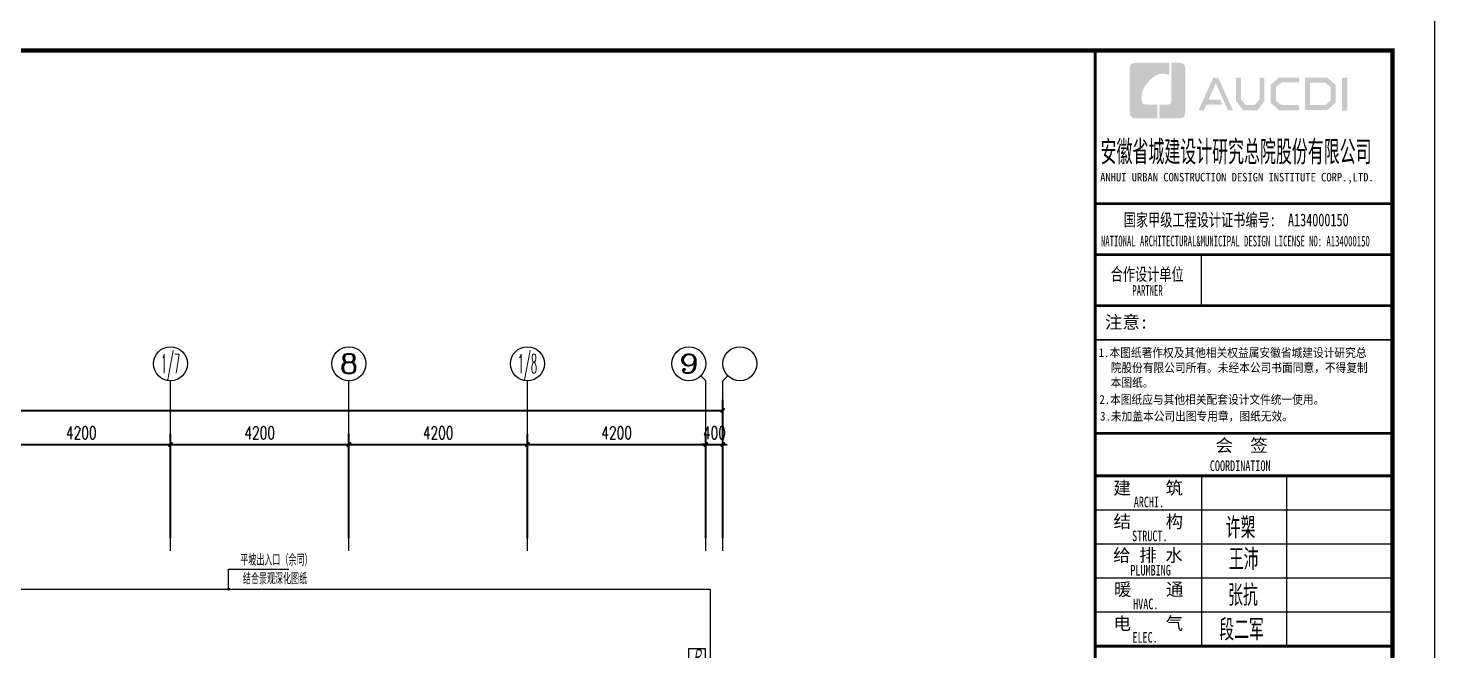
# Model space of a CAD drawing. Extents: x -24105 to 1725648, y 165513 to 982828.
# Drawn here: x 176527 to 209633, y 388001 to 402638 of the extents above; entities that cross this region are included whole.
import ezdxf
from ezdxf.enums import TextEntityAlignment as Align

# ---------------------------------------------------------------- set-up
doc = ezdxf.new("R2010")
doc.units = 0
doc.header["$LTSCALE"] = 1000
doc.header["$MEASUREMENT"] = 0
doc.layers.get('Defpoints').update_dxf_attribs({"color": 8})
for name, color, linetype in [('!!DIM-动力', 7, 'Continuous'), ('A-EQPM-MECH', 8, 'Continuous'), ('AXIS', 8, 'Continuous'), ('AXIS_TEXT', 8, 'Continuous'), ('C-AXIS(轴号)', 8, 'Continuous'), ('C-AXIS-T(字)', 8, 'Continuous'), ('DIM-照明', 3, 'Continuous'), ('DIM_LEAD', 8, 'Continuous'), ('PUB_TEXT', 8, 'Continuous'), ('图框', 140, 'Continuous'), ('图签文字', 147, 'Continuous')]:
    doc.layers.add(name, color=color, linetype=linetype)
doc.layers.add('WALL', color=8, linetype='Continuous', lineweight=40)
doc.styles.add('_TCH_AXIS', font='COMPLEX', dxfattribs={"bigfont": 'GBCBIG'})
doc.styles.add('_TCH_DIM', font='SIMPLEX.shx', dxfattribs={"width": 0.7, "bigfont": 'GBCBIG.shx'})
doc.styles.add('_TCH_DIM_T3', font='SIMPLEX', dxfattribs={"width": 0.705882, "bigfont": 'GBCBIG'})
doc.styles.add('COMPLEX', font='COMPLEX')
doc.styles.add('HT', font='simhei.ttf')
doc.styles.add('HZTXT', font='gbeitc.shx', dxfattribs={"width": 0.8, "height": 400, "bigfont": 'hztxt.shx'})
doc.styles.add('建筑图签-1', font='simhei.ttf', dxfattribs={"width": 0.7})
doc.styles.add('建筑图签-2', font='TXT.shx', dxfattribs={"width": 0.5, "bigfont": 'HZTXT.shx'})
doc.dimstyles.new('_TCH_ARCH&&100', dxfattribs={"dimtxt": 297.5, "dimasz": 100, "dimexe": 250, "dimexo": 300, "dimgap": 126.25, "dimtad": 1, "dimdec": 0, "dimzin": 0, "dimdsep": 46, "dimtxsty": '_TCH_DIM_T3', "dimblk": 'ARCHTICK', "dimcen": 0.09, "dimclrt": 7, "dimazin": 2, "dimtfac": 1, "dimtdec": 0, "dimtix": 1, "dimtmove": 2, "dimatfit": 3, "dimfxl": 1, "dimtolj": 1, "dimtzin": 0, "dimarcsym": 0})

# ---------------------------------------------------------------- blocks, each defined once
blk = doc.blocks.new('院标1')
h = blk.add_hatch(color=150)
h.dxf.hatch_style = 1
h.set_gradient(color1=(33, 113, 253), color2=(33, 113, 253), tint=1, name='INVCURVED')
edge = h.paths.add_edge_path()
edge.add_spline(control_points=[(116373, 648379), (116379, 648379), (116382, 648379), (116391, 648379), (116391, 648379), (116391, 648379), (116616, 648379), (116616, 648379), (116616, 648379), (116616, 648379), (116616, 648054), (116616, 648054), (116616, 648054), (116616, 648054), (116108, 648054), (116108, 648054), (116108, 648054), (116028, 648054), (115963, 648111), (115963, 648199), (115963, 648199), (115963, 648199), (115963, 649215), (115963, 649215), (115963, 649215), (115963, 649295), (116018, 649360), (116108, 649360), (116108, 649360), (116108, 649360), (116897, 649360), (116897, 649360), (116897, 649360), (116897, 649360), (116897, 649080), (116897, 649080), (116897, 649080), (116897, 649080), (116566, 649140), (116356, 648859), (116356, 648859), (116245, 648719), (116240, 648545), (116247, 648466), (116247, 648466), (116254, 648386), (116247, 648466), (116247, 648466), (116247, 648466), (116247, 648466), (116258, 648374), (116373, 648379)], knot_values=[0, 0, 0, 0, 0.071429, 0.071429, 0.071429, 0.107143, 0.142857, 0.142857, 0.142857, 0.178571, 0.214286, 0.214286, 0.214286, 0.25, 0.285714, 0.285714, 0.285714, 0.321429, 0.357143, 0.357143, 0.357143, 0.392857, 0.428571, 0.428571, 0.428571, 0.464286, 0.5, 0.5, 0.5, 0.535714, 0.571429, 0.571429, 0.571429, 0.607143, 0.642857, 0.642857, 0.642857, 0.678571, 0.714286, 0.714286, 0.714286, 0.75, 0.785714, 0.785714, 0.785714, 0.821429, 0.857143, 0.857143, 0.857143, 0.928571, 1, 1, 1, 1], degree=3, periodic=0)
h = blk.add_hatch(color=150)
h.dxf.hatch_style = 1
h.set_gradient(color1=(33, 113, 253), color2=(33, 113, 253), tint=1, name='INVCURVED')
edge = h.paths.add_edge_path()
edge.add_spline(control_points=[(117268, 649215), (117268, 649215), (117268, 648199), (117268, 648199), (117268, 648199), (117268, 648114), (117212, 648054), (117123, 648054), (117123, 648054), (117123, 648054), (116663, 648054), (116663, 648054), (116663, 648054), (116663, 648054), (116663, 648379), (116663, 648379), (116663, 648379), (116663, 648379), (116865, 648379), (116865, 648379), (116865, 648379), (116907, 648379), (116941, 648413), (116941, 648455), (116941, 648455), (116941, 648455), (116941, 649360), (116941, 649360), (116941, 649360), (116941, 649360), (117123, 649360), (117123, 649360), (117123, 649360), (117204, 649360), (117268, 649306), (117268, 649215)], knot_values=[0, 0, 0, 0, 0.1, 0.1, 0.1, 0.15, 0.2, 0.2, 0.2, 0.25, 0.3, 0.3, 0.3, 0.35, 0.4, 0.4, 0.4, 0.45, 0.5, 0.5, 0.5, 0.55, 0.6, 0.6, 0.6, 0.65, 0.7, 0.7, 0.7, 0.75, 0.8, 0.8, 0.8, 0.9, 1, 1, 1, 1], degree=3, periodic=0)
blk = doc.blocks.new('tq123')
at = {"layer": '图框'}
h = blk.add_hatch(color=256, dxfattribs=at)
h.paths.add_polyline_path([(-1187, 56758), (-1061, 56758), (-1061, 55988), (-1187, 55988)])
h.paths.add_polyline_path([(-1939, 56642), (-1939, 56116), (-1579, 56116), (-1455, 56223), (-1455, 56541), (-1575, 56642)], flags=16)
h.paths.add_polyline_path([(-2057, 56760), (-2057, 55998), (-1535, 55998), (-1337, 56168), (-1337, 56596), (-1532, 56760)])
h.paths.add_polyline_path([(-2200, 56764), (-2200, 56648), (-2607, 56648), (-2740, 56537), (-2740, 56218), (-2607, 56115), (-2198, 56115), (-2198, 55993), (-2662, 55993), (-2864, 56168), (-2864, 56596), (-2666, 56764)])
h.paths.add_polyline_path([(-3683, 56762), (-3563, 56762), (-3563, 56251), (-3449, 56120), (-3238, 56120), (-3124, 56251), (-3124, 56762), (-3010, 56762), (-3010, 56214), (-3174, 55997), (-3512, 55997), (-3683, 56216)])
h.paths.add_polyline_path([(-4215, 56760), (-4098, 56760), (-3756, 55996), (-3872, 55996), (-4153, 56630), (-4328, 56242), (-4057, 56242), (-3996, 56127), (-4377, 56127), (-4436, 55994), (-4559, 55994)])
for p, q in [((-6995, 53800), (5, 53800)), ((-6995, 53800), (5, 53800)), ((-6995, 52600), (5, 52600))]:
    blk.add_line(p, q, dxfattribs=at)
for points, const_width in [([(-6995, 0), (-6995, 57400)], 70), ([(-6995, 53800), (5, 53800)], 60), ([(-6995, 52600), (5, 52600)], 60), ([(-6995, 52600), (5, 52600)], 60), ([(-4495, 52600), (-4495, 51400)], 35), ([(-6995, 51400), (5, 51400)], 60), ([(-6995, 51400), (5, 51400)], 60), ([(-6995, 50599), (5, 50599)], 35), ([(-6987, 48400), (13, 48400)], 60), ([(-6987, 47400), (13, 47400)], 70), ([(-6987, 47400), (13, 47400)], 70), ([(-4487, 47400), (-4487, 43400)], 35), ([(-2487, 47400), (-2487, 43400)], 35), ([(-6987, 46600), (13, 46600)], 35), ([(-6987, 45800), (13, 45800)], 35), ([(-6987, 45000), (13, 45000)], 35), ([(-6987, 44200), (13, 44200)], 35), ([(-6987, 43400), (13, 43400)], 70)]:
    blk.add_lwpolyline(points, dxfattribs=dict(at, const_width=const_width))
blk.add_blockref('院标1', (-122144, -592249))
for s, height, style, width, p in [('ANHUI URBAN CONSTRUCTION DESIGN INSTITUTE CORP.,LTD.', 200, '建筑图签-1', 0.91, (-6877, 54322)), ('NATIONAL ARCHITECTURAL&MUNICIPAL DESIGN LICENSE NO: A134000150', 250, '建筑图签-1', 0.6, (-6858, 52795)), ('PARTNER', 250, '建筑图签-1', 0.6, (-6120, 51634)), ('1.本图纸著作权及其他相关权益属安徽省城建设计研究总', 210, 'HT', 0.88, (-6909, 50193)), ('院股份有限公司所有。未经本公司书面同意，不得复制', 210, 'HT', 0.88, (-6630, 49839)), ('本图纸。', 210, 'HT', 0.88, (-6630, 49489)), (' 2.本图纸应与其他相关配套设计文件统一使用。 ', 210, 'HT', 0.88, (-7020, 49092)), ('3.未加盖本公司出图专用章，图纸无效。', 210, 'HT', 0.88, (-6877, 48698)), ('COORDINATION', 250, '建筑图签-1', 0.7, (-4295, 47513)), ('ARCHI.', 250, '建筑图签-1', 0.7, (-6086, 46662)), ('STRUCT.', 250, '建筑图签-1', 0.7, (-6125, 45865)), ('PLUMBING', 250, '建筑图签-1', 0.7, (-6166, 45058)), ('HVAC.', 250, '建筑图签-1', 0.7, (-6101, 44265)), ('ELEC.', 250, '建筑图签-1', 0.7, (-6117, 43480))]:
    blk.add_text(s, height=height, dxfattribs=dict(at, style=style, width=width)).set_placement(p)
at = {"layer": '图签文字', "color": 7, "style": '建筑图签-1'}
for s, height, width, p in [('安徽省城建设计研究总院股份有限公司', 500, 0.55, (-6867, 54777)), ('国家甲级工程设计证书编号:  A134000150', 300, 0.7, (-6323, 53267)), ('合作设计单位', 300, 0.7, (-6630, 51990))]:
    blk.add_text(s, height=height, dxfattribs=dict(at, width=width)).set_placement(p)
for s, p in [('注意:', (-6764, 50863)), ('会  签', (-4160, 47968)), ('建    筑', (-6565, 46967)), ('结    构', (-6561, 46179)), ('给 排 水', (-6570, 45385)), ('暖    通', (-6552, 44582)), ('电    气', (-6562, 43782))]:
    blk.add_text(s, height=300, dxfattribs=at).set_placement(p)
at = {"layer": '图签文字', "color": 1, "style": '建筑图签-2', "width": 0.7}
for s, p in [('许槊', (-3921, 45928)), ('王沛', (-3849, 45187)), ('张抗', (-3866, 44346)), ('段二军', (-4074, 43532))]:
    blk.add_text(s, height=500, dxfattribs=at).set_placement(p)
blk = doc.blocks.new('_ArchTick')
at = {"color": 0, "linetype": 'ByBlock', "const_width": 0.4}
blk.add_lwpolyline([(-0.5, -0.5), (0.5, 0.5)], dxfattribs=at)
blk = doc.blocks.new('*D78')
at = {"layer": 'AXIS', "color": 0, "lineweight": -2, "transparency": 16777216}
for p, q in [((1484208, 1159256), (1484208, 1162506)), ((1539308, 1159256), (1539308, 1162506)), ((1484208, 1162256), (1539308, 1162256))]:
    blk.add_line(p, q, dxfattribs=at)
at = {"layer": 'Defpoints', "color": 0, "transparency": 16777216}
for p in [(1539308, 1162256), (1484208, 1158956), (1539308, 1158956)]:
    blk.add_point(p, dxfattribs=at)
at = {"layer": 'AXIS', "color": 0, "lineweight": -2, "transparency": 16777216, "xscale": 100, "yscale": 100, "zscale": 100, "rotation": 180}
blk.add_blockref('_ArchTick', (1484208, 1162256), dxfattribs=at)
at = {"layer": 'AXIS', "color": 0, "lineweight": -2, "transparency": 16777216, "xscale": 100, "yscale": 100, "zscale": 100}
blk.add_blockref('_ArchTick', (1539308, 1162256), dxfattribs=at)
at = {"layer": 'AXIS', "color": 7, "transparency": 16777216, "insert": (1511758, 1162531), "char_height": 297.5, "attachment_point": 5, "style": '_TCH_DIM_T3'}
blk.add_mtext('\\A1;55100', dxfattribs=at)
blk = doc.blocks.new('*D77')
at = {"layer": 'AXIS', "color": 0, "lineweight": -2, "transparency": 16777216}
for p, q in [((1538908, 1159256), (1538908, 1161706)), ((1539308, 1159256), (1539308, 1161706)), ((1538908, 1161456), (1538808, 1161456)), ((1538908, 1161456), (1539308, 1161456)), ((1539308, 1161456), (1539408, 1161456))]:
    blk.add_line(p, q, dxfattribs=at)
at = {"layer": 'Defpoints', "color": 0, "transparency": 16777216}
for p in [(1539308, 1161456), (1538908, 1158956), (1539308, 1158956)]:
    blk.add_point(p, dxfattribs=at)
at = {"layer": 'AXIS', "color": 0, "lineweight": -2, "transparency": 16777216, "xscale": 100, "yscale": 100, "zscale": 100}
blk.add_blockref('_ArchTick', (1538908, 1161456), dxfattribs=at)
at = {"layer": 'AXIS', "color": 0, "lineweight": -2, "transparency": 16777216, "xscale": 100, "yscale": 100, "zscale": 100, "rotation": 180}
blk.add_blockref('_ArchTick', (1539308, 1161456), dxfattribs=at)
at = {"layer": 'AXIS', "color": 7, "transparency": 16777216, "insert": (1539108, 1161731), "char_height": 297.5, "attachment_point": 5, "style": '_TCH_DIM_T3'}
blk.add_mtext('\\A1;400', dxfattribs=at)
blk = doc.blocks.new('*D76')
at = {"layer": 'AXIS', "color": 0, "lineweight": -2, "transparency": 16777216}
for p, q in [((1534708, 1159256), (1534708, 1161706)), ((1538908, 1159256), (1538908, 1161706)), ((1534708, 1161456), (1538908, 1161456))]:
    blk.add_line(p, q, dxfattribs=at)
at = {"layer": 'Defpoints', "color": 0, "transparency": 16777216}
for p in [(1538908, 1161456), (1534708, 1158956), (1538908, 1158956)]:
    blk.add_point(p, dxfattribs=at)
at = {"layer": 'AXIS', "color": 0, "lineweight": -2, "transparency": 16777216, "xscale": 100, "yscale": 100, "zscale": 100, "rotation": 180}
blk.add_blockref('_ArchTick', (1534708, 1161456), dxfattribs=at)
at = {"layer": 'AXIS', "color": 0, "lineweight": -2, "transparency": 16777216, "xscale": 100, "yscale": 100, "zscale": 100}
blk.add_blockref('_ArchTick', (1538908, 1161456), dxfattribs=at)
at = {"layer": 'AXIS', "color": 7, "transparency": 16777216, "insert": (1536808, 1161731), "char_height": 297.5, "attachment_point": 5, "style": '_TCH_DIM_T3'}
blk.add_mtext('\\A1;4200', dxfattribs=at)
blk = doc.blocks.new('*D75')
at = {"layer": 'AXIS', "color": 0, "lineweight": -2, "transparency": 16777216}
for p, q in [((1530508, 1159256), (1530508, 1161706)), ((1534708, 1159256), (1534708, 1161706)), ((1530508, 1161456), (1534708, 1161456))]:
    blk.add_line(p, q, dxfattribs=at)
at = {"layer": 'Defpoints', "color": 0, "transparency": 16777216}
for p in [(1534708, 1161456), (1530508, 1158956), (1534708, 1158956)]:
    blk.add_point(p, dxfattribs=at)
at = {"layer": 'AXIS', "color": 0, "lineweight": -2, "transparency": 16777216, "xscale": 100, "yscale": 100, "zscale": 100, "rotation": 180}
blk.add_blockref('_ArchTick', (1530508, 1161456), dxfattribs=at)
at = {"layer": 'AXIS', "color": 0, "lineweight": -2, "transparency": 16777216, "xscale": 100, "yscale": 100, "zscale": 100}
blk.add_blockref('_ArchTick', (1534708, 1161456), dxfattribs=at)
at = {"layer": 'AXIS', "color": 7, "transparency": 16777216, "insert": (1532608, 1161731), "char_height": 297.5, "attachment_point": 5, "style": '_TCH_DIM_T3'}
blk.add_mtext('\\A1;4200', dxfattribs=at)
blk = doc.blocks.new('*D74')
at = {"layer": 'AXIS', "color": 0, "lineweight": -2, "transparency": 16777216}
for p, q in [((1526308, 1159256), (1526308, 1161706)), ((1530508, 1159256), (1530508, 1161706)), ((1526308, 1161456), (1530508, 1161456))]:
    blk.add_line(p, q, dxfattribs=at)
at = {"layer": 'Defpoints', "color": 0, "transparency": 16777216}
for p in [(1530508, 1161456), (1526308, 1158956), (1530508, 1158956)]:
    blk.add_point(p, dxfattribs=at)
at = {"layer": 'AXIS', "color": 0, "lineweight": -2, "transparency": 16777216, "xscale": 100, "yscale": 100, "zscale": 100, "rotation": 180}
blk.add_blockref('_ArchTick', (1526308, 1161456), dxfattribs=at)
at = {"layer": 'AXIS', "color": 0, "lineweight": -2, "transparency": 16777216, "xscale": 100, "yscale": 100, "zscale": 100}
blk.add_blockref('_ArchTick', (1530508, 1161456), dxfattribs=at)
at = {"layer": 'AXIS', "color": 7, "transparency": 16777216, "insert": (1528408, 1161731), "char_height": 297.5, "attachment_point": 5, "style": '_TCH_DIM_T3'}
blk.add_mtext('\\A1;4200', dxfattribs=at)
blk = doc.blocks.new('*D73')
at = {"layer": 'AXIS', "color": 0, "lineweight": -2, "transparency": 16777216}
for p, q in [((1522108, 1159256), (1522108, 1161706)), ((1526308, 1159256), (1526308, 1161706)), ((1522108, 1161456), (1526308, 1161456))]:
    blk.add_line(p, q, dxfattribs=at)
at = {"layer": 'Defpoints', "color": 0, "transparency": 16777216}
for p in [(1526308, 1161456), (1522108, 1158956), (1526308, 1158956)]:
    blk.add_point(p, dxfattribs=at)
at = {"layer": 'AXIS', "color": 0, "lineweight": -2, "transparency": 16777216, "xscale": 100, "yscale": 100, "zscale": 100, "rotation": 180}
blk.add_blockref('_ArchTick', (1522108, 1161456), dxfattribs=at)
at = {"layer": 'AXIS', "color": 0, "lineweight": -2, "transparency": 16777216, "xscale": 100, "yscale": 100, "zscale": 100}
blk.add_blockref('_ArchTick', (1526308, 1161456), dxfattribs=at)
at = {"layer": 'AXIS', "color": 7, "transparency": 16777216, "insert": (1524208, 1161731), "char_height": 297.5, "attachment_point": 5, "style": '_TCH_DIM_T3'}
blk.add_mtext('\\A1;4200', dxfattribs=at)
blk = doc.blocks.new('_AXISO')
blk.add_circle((0, 0), 0.5)
at = {"layer": 'AXIS_TEXT', "style": 'COMPLEX', "width": 1.041667}
blk.add_attdef('A', text='', height=0.56, dxfattribs=at).set_placement((-0.25, -0.28), (0.25, -0.28), align=Align.FIT)
blk = doc.blocks.new('SDFSDFSA')
at = {"layer": '!!DIM-动力'}
blk.add_lwpolyline([(1949261, 552834), (1949647, 552803), (1949614, 552393), (1949228, 552424)], close=True, dxfattribs=at)
at = {"layer": 'DIM-照明', "style": 'HZTXT', "width": 0.7}
blk.add_text('R', height=350, rotation=355.0634, dxfattribs=at).set_placement((1949335, 552466, 960))
blk = doc.blocks.new('ASDASFDAHHH')
at = {"layer": 'A-EQPM-MECH', "color": 8}
blk.add_lwpolyline([(1484007.9, 1151756.1), (1484007.9, 1154556.1), (1502007.9, 1154556.1), (1502007.9, 1158056.1), (1539007.9, 1158056.1), (1539007.9, 1155256.1)], dxfattribs=at)
at = {"layer": 'C-AXIS(轴号)', "color": 8}
for p, q in [((1538790.8, 1163073.3), (1538907.9, 1162956.1)), ((1539425.1, 1163073.3), (1539307.9, 1162956.1)), ((1526307.9, 1158956.1), (1526307.9, 1162956.1)), ((1530507.9, 1158956.1), (1530507.9, 1162956.1)), ((1534707.9, 1158956.1), (1534707.9, 1162956.1)), ((1538907.9, 1158956.1), (1538907.9, 1162956.1)), ((1539307.9, 1158956.1), (1539307.9, 1162956.1))]:
    blk.add_line(p, q, dxfattribs=at)
at = {"layer": 'DIM_LEAD', "color": 8}
for p, q in [((1527677.5, 1158056.1), (1527677.5, 1158528.3)), ((1527677.5, 1158056.1), (1527677.5, 1158528.3)), ((1527677.5, 1158056.1), (1527677.5, 1158528.3)), ((1527677.5, 1158056.1), (1527677.5, 1158528.3)), ((1527677.5, 1158528.3), (1529090.4, 1158528.3))]:
    blk.add_line(p, q, dxfattribs=at)
at = {"layer": 'DIM_LEAD', "color": 8, "const_width": 32}
blk.add_lwpolyline([(1527677.5, 1158040.1, 1), (1527677.5, 1158072.1, 1)], format="xyb", close=True, dxfattribs=at)
blk.add_lwpolyline([(1527677.5, 1158040.1, 1), (1527677.5, 1158072.1, 1)], format="xyb", close=True, dxfattribs=at)
blk.add_lwpolyline([(1527677.5, 1158040.1, 1), (1527677.5, 1158072.1, 1)], format="xyb", close=True, dxfattribs=at)
blk.add_lwpolyline([(1527677.5, 1158040.1, 1), (1527677.5, 1158072.1, 1)], format="xyb", close=True, dxfattribs=at)
at = {"layer": 'C-AXIS(轴号)', "color": 8}
ref = blk.add_blockref('_AXISO', (1526307.9, 1163356.1), dxfattribs=dict(at, xscale=800, yscale=800, zscale=800))
ref.add_attrib('A', '1/7', dxfattribs={"layer": 'C-AXIS-T(字)', "height": 452.55, "style": '_TCH_AXIS', "width": 0.411765}).set_placement((1526081.7, 1163129.9), (1526534.2, 1163129.9), align=Align.FIT)
ref = blk.add_blockref('_AXISO', (1530507.9, 1163356.1), dxfattribs=dict(at, xscale=800, yscale=800, zscale=800))
ref.add_attrib('A', '8', dxfattribs={"layer": 'C-AXIS-T(字)', "height": 452.5, "style": '_TCH_AXIS', "width": 1.5}).set_placement((1530281.7, 1163129.9), (1530734.2, 1163129.9), align=Align.FIT)
ref = blk.add_blockref('_AXISO', (1534707.9, 1163356.1), dxfattribs=dict(at, xscale=800, yscale=800, zscale=800))
ref.add_attrib('A', '1/8', dxfattribs={"layer": 'C-AXIS-T(字)', "height": 452.55, "style": '_TCH_AXIS', "width": 0.411765}).set_placement((1534481.7, 1163129.9), (1534934.2, 1163129.9), align=Align.FIT)
ref = blk.add_blockref('_AXISO', (1538507.9, 1163356.1), dxfattribs=dict(at, xscale=800, yscale=800, zscale=800))
ref.add_attrib('A', '9', dxfattribs={"layer": 'C-AXIS-T(字)', "height": 452.5, "style": '_TCH_AXIS', "width": 1.5}).set_placement((1538281.7, 1163129.9), (1538734.2, 1163129.9), align=Align.FIT)
at = {"layer": 'C-AXIS(轴号)', "color": 8, "xscale": 800, "yscale": 800, "zscale": 800}
blk.add_blockref('_AXISO', (1539707.9, 1163356.1), dxfattribs=at)
at = {"layer": 'PUB_TEXT', "color": 8, "style": '_TCH_DIM', "width": 0.7}
for s, p in [('平坡出入口（余同）', (1527950.5, 1158608.4)), ('结合景观深化图纸', (1528012.4, 1158168.2))]:
    blk.add_text(s, height=270.07, dxfattribs=at).set_placement(p)
at = {"layer": 'AXIS', "color": 8}
for p1, p2, distance, picture, middle in [((1484207.9, 1158956.1), (1539307.9, 1158956.1), 3300, '*D78', (1511757.9, 1162531.1)), ((1522107.9, 1158956.1), (1526307.9, 1158956.1), 2500, '*D73', (1524207.9, 1161731.1)), ((1526307.9, 1158956.1), (1530507.9, 1158956.1), 2500, '*D74', (1528407.9, 1161731.1)), ((1530507.9, 1158956.1), (1534707.9, 1158956.1), 2500, '*D75', (1532607.9, 1161731.1)), ((1534707.9, 1158956.1), (1538907.9, 1158956.1), 2500, '*D76', (1536807.9, 1161731.1)), ((1538907.9, 1158956.1), (1539307.9, 1158956.1), 2500, '*D77', (1539107.9, 1161731.1))]:
    dim = blk.add_aligned_dim(p1=p1, p2=p2, distance=distance, dimstyle='_TCH_ARCH&&100', dxfattribs=at)
    dim.commit()
    dim.dimension.update_dxf_attribs({"geometry": picture, "text_midpoint": middle})

msp = doc.modelspace()

# ---------------------------------------------------------------- linework, layer by layer
at = {"layer": '图框'}
msp.add_lwpolyline([(125533, 343713), (209633, 343713), (209633, 403113), (125533, 403113)], close=True, dxfattribs=at)
at = {"layer": '图框', "const_width": 100}
msp.add_lwpolyline([(128033, 344713), (208633, 344713), (208633, 402113), (128033, 402113)], close=True, dxfattribs=at)

# ---------------------------------------------------------------- block references
at = {"layer": '!!DIM-动力', "rotation": 4.586069794810052}
msp.add_blockref('SDFSDFSA', (-1706745, -318864), dxfattribs=at)
msp.add_blockref('tq123', (208633, 344713))
at = {"layer": 'WALL'}
msp.add_blockref('ASDASFDAHHH', (-1346431, -768606), dxfattribs=at)

doc.saveas('drawing.dxf')
